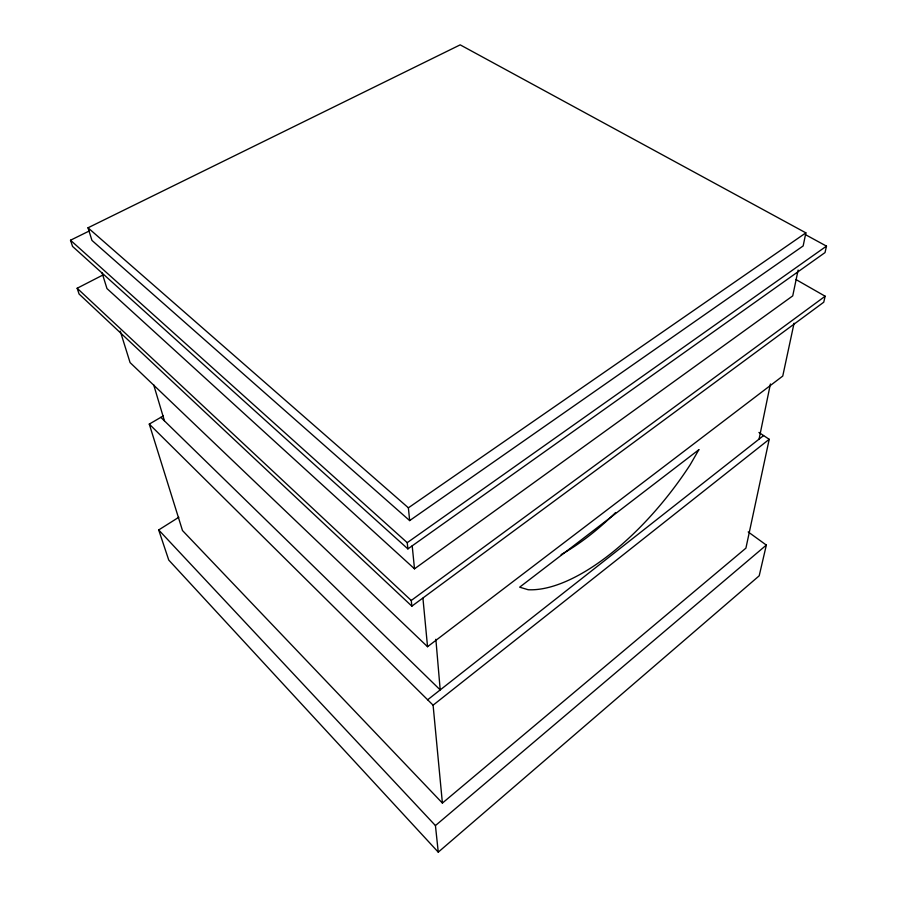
<?xml version="1.0" encoding="UTF-8"?>
<svg xmlns="http://www.w3.org/2000/svg" width="897" height="897" viewBox="0 0 897 897"><rect width="100%" height="100%" fill="white"/><g stroke="black" fill="none" stroke-linecap="round" stroke-linejoin="round"><path stroke-width="1.35" d="M759.075 439.115L770.4 383.972M798.117 270.053L792.735 295.875L414.504 568.833L106.967 288.565L102.056 272.834M805.876 232.861L803.151 245.946L409.66 520.596L91.943 240.396L88.007 227.793L460.183 44.85L805.876 232.861L408.382 507.825L409.66 520.596M758.929 432.455L769.211 439.306L745.912 548.145L442.4 803.073L182.483 530.531L149.272 424.102L163.243 415.939M794.069 323.2L782.756 376.056L427.544 646.715L130.076 362.59L120.243 331.094M805.607 234.745L826.485 246.126L825.027 252.584L407.888 548.897L72.556 246.428L70.515 240.228L89.33 230.955M748.199 531.932L766.341 545.084L759.198 575.807L438.263 852.15L168.748 560.053L158.691 529.948L178.828 517.255M795.953 279.528L825.15 296.223L823.749 302.211L411.858 606.159L79.082 294.025L77.153 288.251L103.267 274.841M438.263 852.15L435.437 825.576L766.341 545.084M442.4 803.073L433.094 705.177L769.211 439.306M427.656 699.783L763.594 435.572M411.858 606.159L411.252 600.474L825.15 296.223M407.888 548.897L407.238 542.663L826.485 246.126M88.007 227.793L408.382 507.825M70.515 240.228L407.238 542.663M77.153 288.251L411.252 600.474M160.821 417.352L440.203 689.916L435.864 639.281M149.272 424.102L433.094 705.177M158.691 529.948L435.437 825.576M153.667 384.757L164.454 420.895M412.194 545.813L414.504 568.833M422.935 598.198L427.544 646.715M615.6 512.546A176.171 80.898 -53.5 0 1 561.141 554.57M698.864 449.711L690.219 464.702A178.783 78.431 -53.4 0 1 528.165 589.733L519.655 587.176L698.864 449.711"/></g></svg>
